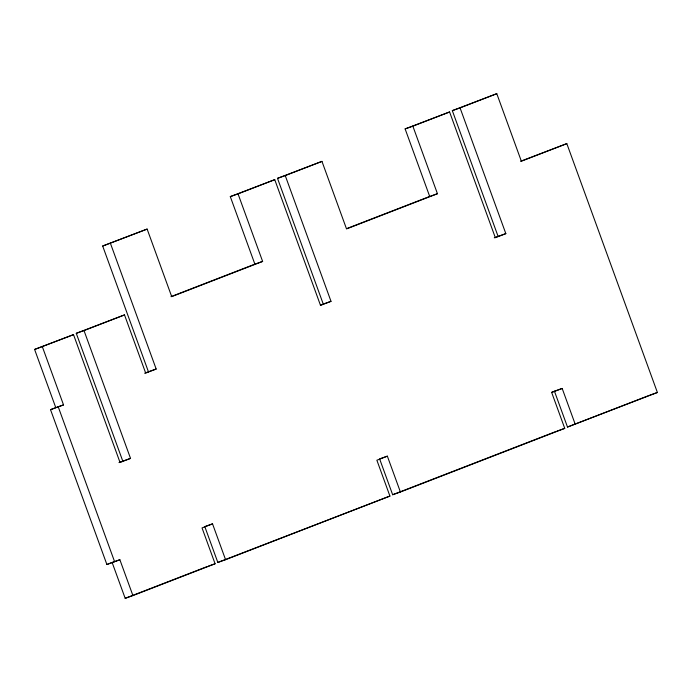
<?xml version="1.0" encoding="UTF-8"?>
<svg xmlns="http://www.w3.org/2000/svg" width="692" height="692" viewBox="0 0 692 692"><rect width="100%" height="100%" fill="white"/><g stroke="black" fill="none" stroke-linecap="round" stroke-linejoin="round"><path stroke-width="1.04" d="M144.619 373.239L148.434 371.76L102.675 246.032L147.128 229.078L171.711 296.626L262.623 261.42L238.039 193.881L274.75 179.66L320.517 305.388L331.01 301.331L285.242 175.595L321.953 161.383L346.536 228.922L437.448 193.717L412.865 126.178L449.584 111.966L495.342 237.693L505.835 233.628L460.068 107.9L496.787 93.679L521.37 161.227L566.817 143.625L657.4 392.485L567.492 427.042L554.439 391.188L562.181 388.454L575.234 424.308M170.967 296.652L254.881 264.154L230.298 196.615L274.75 179.66M320.405 305.172L323.259 304.065L277.501 178.337L321.953 161.383M346.787 228.568L429.706 196.459L405.123 128.911L449.584 111.966M494.27 237.84L498.084 236.361L452.326 110.633L496.787 93.679M102.675 246.032L147.128 229.078M119.872 559.733L112.13 562.466L125.183 598.321L132.925 595.578L119.872 559.733L106.888 564.499L50.533 409.673L55.784 407.64L34.6 349.451L73.516 334.643L120.036 462.455L130.529 458.389L84.009 330.586L124.508 314.903L145.692 373.092L156.176 369.026L110.417 243.299M118.972 462.602L122.787 461.132L76.267 333.319L124.508 314.903M520.54 161.279L566.817 143.625M34.6 349.451L73.516 334.643M50.533 409.673L63.526 404.906L42.342 346.718M106.888 564.499L112.13 562.466M551.576 392.295L554.439 391.188M212.53 523.853L204.789 526.586L217.833 562.44L225.575 559.698L212.53 523.853L202.038 527.918L215.091 563.764L132.925 595.578M387.356 456.158L379.614 458.891L392.658 494.737L400.409 492.003L387.356 456.158L376.872 460.215L389.916 496.069L225.575 559.698M562.181 388.454L551.697 392.52L564.741 428.365L400.409 492.003M125.183 598.321L207.349 566.497M217.833 562.44L389.916 496.069M392.658 494.737L555.987 431.488M567.492 427.042L648.655 395.608M452.326 110.633L460.068 107.9M405.123 128.911L412.865 126.178M277.501 178.337L285.242 175.595M230.298 196.615L238.039 193.881M429.706 196.459L437.448 193.717M254.881 264.154L262.623 261.42M76.267 333.319L84.009 330.586M498.084 236.361L505.835 233.628M323.259 304.065L331.01 301.331M148.434 371.76L156.176 369.026M55.784 407.64L63.526 404.906M122.787 461.132L130.529 458.389M649.658 395.218L657.4 392.485M556.999 431.099L564.741 428.365M208.309 566.16L215.091 563.764M58.275 406.939L114.63 561.766"/></g></svg>
